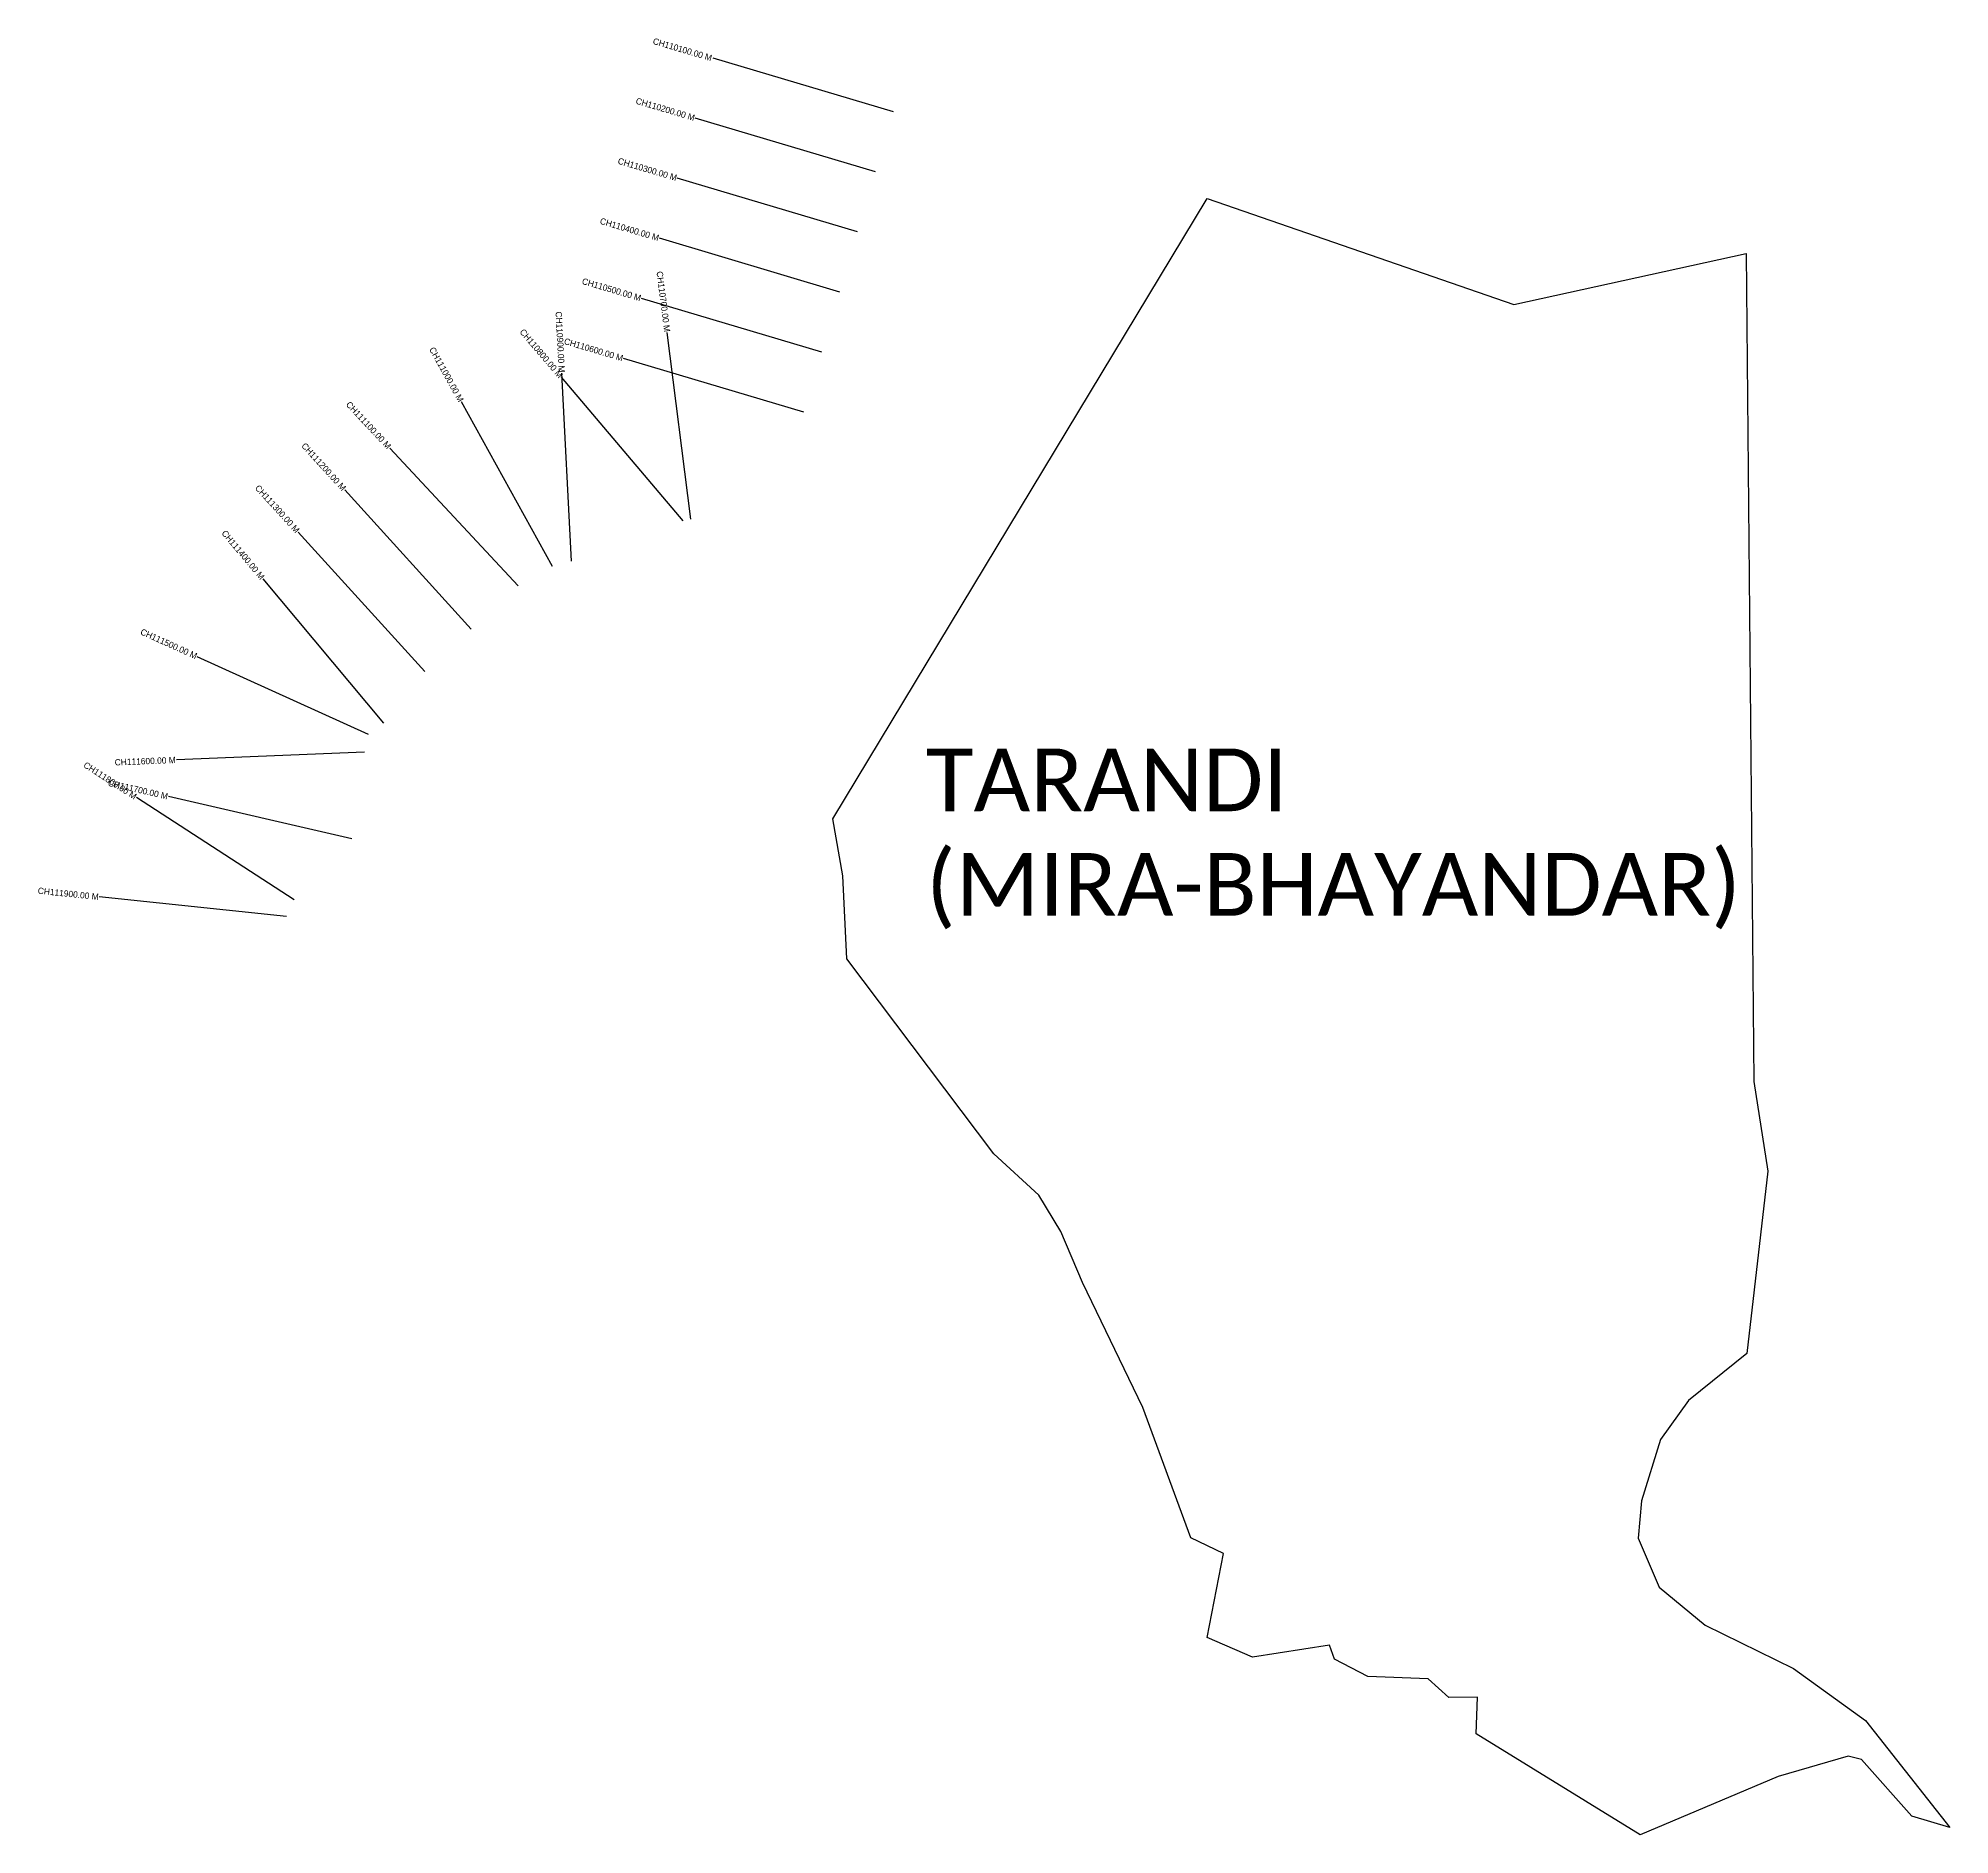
# Model space of a CAD drawing. Header units: metres. Extents: x 266994 to 270041, y 2134369 to 2137234.
import ezdxf
from ezdxf.enums import TextEntityAlignment as Align

# ---------------------------------------------------------------- set-up
doc = ezdxf.new("R2010")
doc.units = ezdxf.units.M
for name, color, linetype in [('CS', 134, 'Continuous'), ('CSMark', 6, 'Continuous'), ('village', 3, 'Continuous'), ('VILLAGE NAME', 250, 'Continuous')]:
    doc.layers.add(name, color=color, linetype=linetype)

msp = doc.modelspace()

# ---------------------------------------------------------------- linework, layer by layer
at = {"layer": 'CS'}
for p, q in [((268357.2, 2137116.7), (268069.7, 2137202.4)), ((268328.7, 2137020.9), (268041.2, 2137106.6)), ((268300.1, 2136925), (268012.6, 2137010.7)), ((268271.5, 2136829.2), (267984, 2136914.9)), ((268243, 2136733.4), (267955.5, 2136819.1)), ((268034.3, 2136467.1), (267996.7, 2136764.7)), ((268214.4, 2136637.5), (267926.9, 2136723.2)), ((268021.9, 2136464.5), (267828, 2136693.4)), ((267844, 2136400.3), (267828.6, 2136699.9)), ((267813.7, 2136391.6), (267668.7, 2136654.2)), ((267758.7, 2136360.9), (267554.2, 2136580.5)), ((267684, 2136291.5), (267482.4, 2136513.7)), ((267609.9, 2136224.3), (267408.3, 2136446.5)), ((267544.7, 2136141.8), (267352.3, 2136372)), ((267520.3, 2136123.6), (267247.2, 2136247.7)), ((267513.8, 2136095.2), (267214, 2136083.1)), ((267401.9, 2135859.8), (267150.2, 2136023)), ((267493.7, 2135957.3), (267201.3, 2136024.6)), ((267389.5, 2135833.5), (267091.1, 2135864.6))]:
    msp.add_line(p, q, dxfattribs=at)
at = {"layer": 'village', "color": 3, "true_color": 0x00ff00}
msp.add_polyline3d([(270041.2, 2134380.7, 0), (269980.8, 2134399, 0), (269900.7, 2134488.9, 0), (269879.5, 2134494.2, 0), (269767.5, 2134461.8, 0), (269547.5, 2134369.1, 0), (269286, 2134530.3, 0), (269288.3, 2134588.7, 0), (269242.8, 2134588.2, 0), (269209.9, 2134617.7, 0), (269113.7, 2134621.7, 0), (269060.2, 2134649.3, 0), (269052.6, 2134671.3, 0), (268929.4, 2134652.3, 0), (268857.6, 2134683.7, 0), (268883.6, 2134817.7, 0), (268831.3, 2134842.8, 0), (268754.9, 2135050.3, 0), (268658.4, 2135249.5, 0), (268624.2, 2135330.9, 0), (268588.8, 2135389, 0), (268517.2, 2135454.8, 0), (268283.1, 2135765.7, 0), (268276.7, 2135898.4, 0), (268260.8, 2135989.3, 0), (268857.3, 2136978.2, 0), (269346.2, 2136809.5, 0), (269716.8, 2136890.9, 0), (269728.8, 2135570.4, 0), (269751, 2135427.5, 0), (269717.9, 2135136.5, 0), (269624.7, 2135061.5, 0), (269580.2, 2134999.2, 0), (269549.8, 2134901.5, 0), (269544.7, 2134842.3, 0), (269577.7, 2134763.7, 0), (269651.1, 2134703.2, 0), (269792.1, 2134634, 0), (269906.7, 2134551.3, 0)], close=True, dxfattribs=at)

# ---------------------------------------------------------------- texts
at = {"layer": 'CSMark'}
for s, rotation, p in [('CH110100.00 M', 343.4004, (268067.5, 2137202.1)), ('CH110200.00 M', 343.4004, (268040.2, 2137106.8)), ('CH110300.00 M', 343.4004, (268011.6, 2137011)), ('CH110400.00 M', 343.4004, (267983.1, 2136915.2)), ('CH110700.00 M', 277.1882, (267996.6, 2136765.7)), ('CH110500.00 M', 343.4004, (267954.5, 2136819.3)), ('CH110900.00 M', 272.9414, (267828.5, 2136700.9)), ('CH110800.00 M', 310.2747, (267827.3, 2136694.1)), ('CH111000.00 M', 298.9035, (267668.2, 2136655.1)), ('CH110600.00 M', 343.4004, (267925.9, 2136723.5)), ('CH111100.00 M', 312.9524, (267553.6, 2136581.2)), ('CH111200.00 M', 312.2192, (267481.7, 2136514.5)), ('CH111300.00 M', 312.2192, (267407.7, 2136447.3)), ('CH111400.00 M', 309.8866, (267351.6, 2136372.7)), ('CH111500.00 M', 335.5557, (267246.3, 2136248.1)), ('CH111800.00 M', 327.0321, (267149.3, 2136023.6)), ('CH111600.00 M', 2.3049, (267213, 2136083.1)), ('CH111700.00 M', 347.0445, (267200.3, 2136024.8)), ('CH111900.00 M', 354.0624, (267090.1, 2135864.7))]:
    msp.add_text(s, height=10, rotation=rotation, dxfattribs=at).set_placement(p, align=Align.MIDDLE_RIGHT)
at = {"layer": 'VILLAGE NAME', "insert": (268409.1, 2136101.3), "char_height": 100, "attachment_point": 1}
msp.add_mtext_dynamic_manual_height_columns('{\\fCalibri|b0|i0|c0|p34;TARANDI (MIRA-BHAYANDAR)}', width=1449.11, gutter_width=643.2, heights=[0], dxfattribs=at)

doc.saveas('drawing.dxf')
